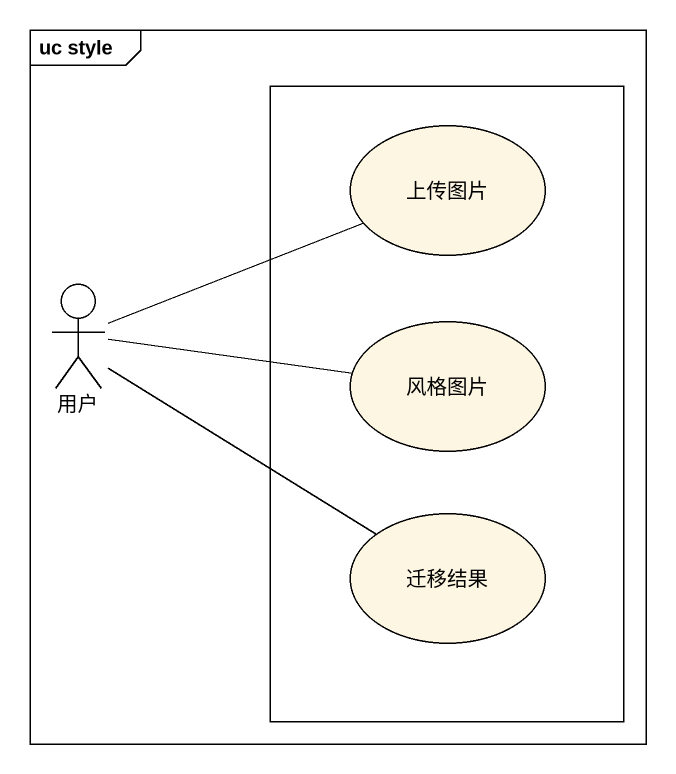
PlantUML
@startuml
mainframe uc style
rectangle " " as rectangle1 {
  usecase 上传图片
  usecase 风格图片
  usecase 迁移结果
}
actor 用户
用户 -right- 上传图片
用户 -right- 风格图片
用户 -right- 迁移结果
@enduml
